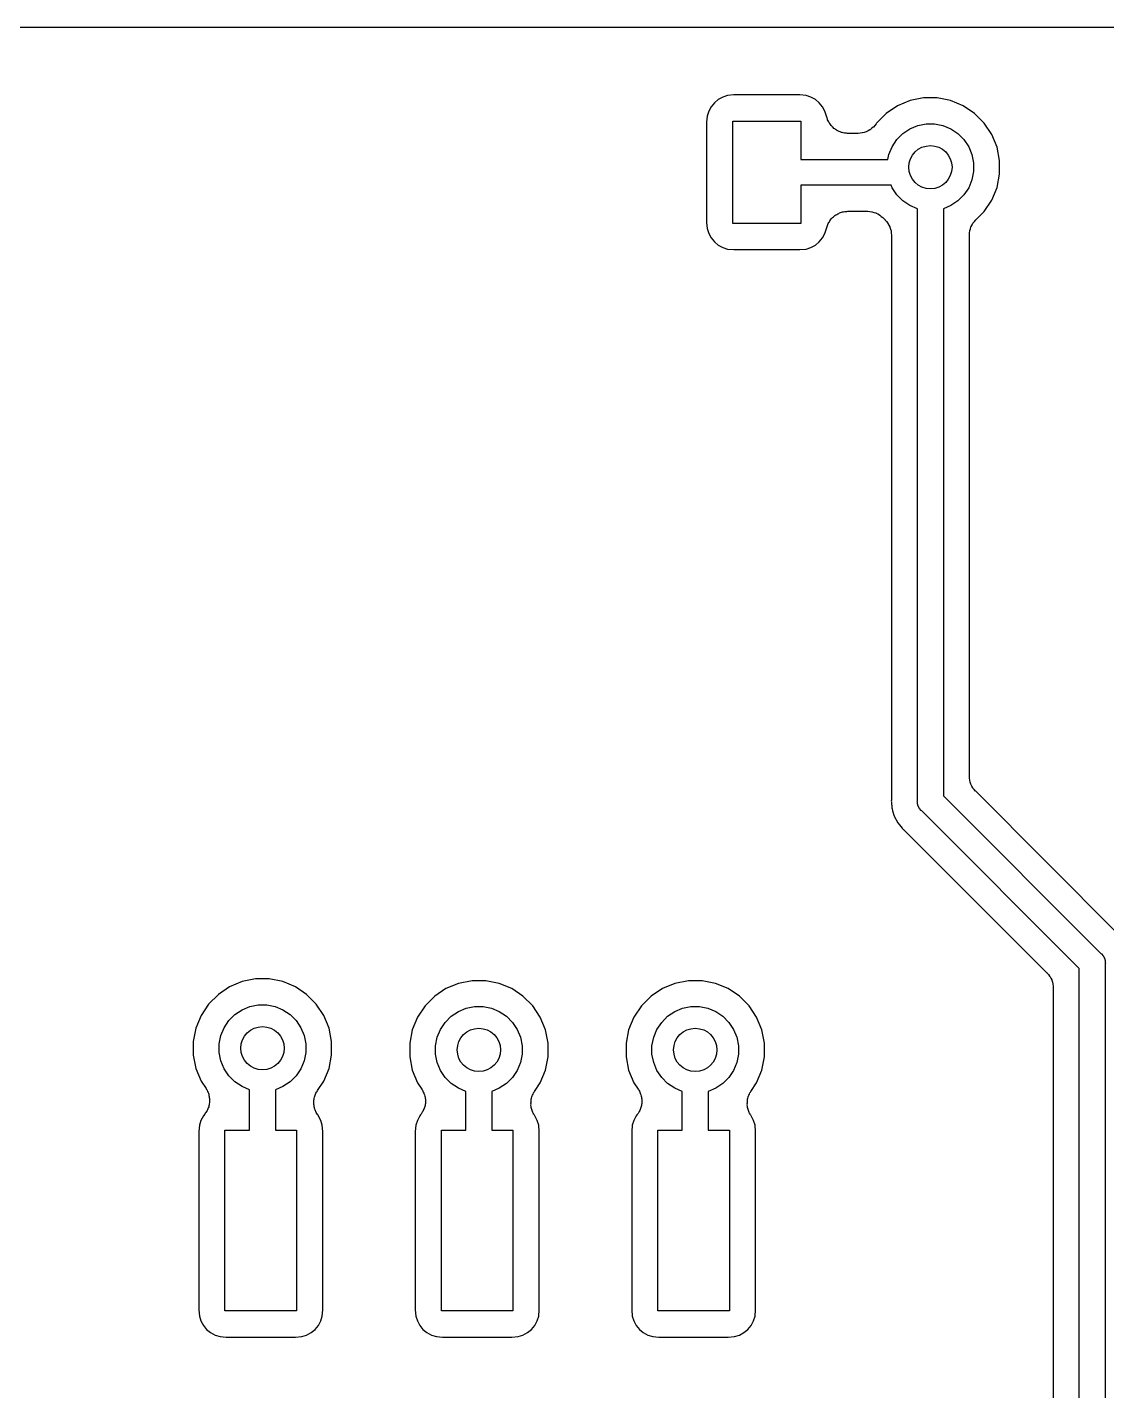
# Model space of a CAD drawing. Extents: x 98.9 to 141.5, y -118.8 to -76.2.
# Drawn here: x 130.89 to 137.23, y -84.21 to -76.21 of the extents above; entities that cross this region are included whole.
import ezdxf

# ---------------------------------------------------------------- set-up
doc = ezdxf.new("R2010")
doc.units = 0
doc.layers.add('BLACK', color=7, linetype='CONTINUOUS')

msp = doc.modelspace()

# ---------------------------------------------------------------- linework, layer by layer
at = {"layer": 'BLACK', "linetype": 'CONTINUOUS'}
for p, q in [((126.034, -76.2088), (138.611, -76.2088)), ((134.95, -76.6327), (134.927, -76.6517)), ((134.976, -76.6185), (134.95, -76.6327)), ((135.005, -76.6098), (134.976, -76.6185)), ((135.041, -76.6062), (135.005, -76.6098)), ((135.429, -76.6062), (135.041, -76.6062)), ((135.465, -76.6098), (135.429, -76.6062)), ((135.494, -76.6185), (135.465, -76.6098)), ((135.52, -76.6327), (135.494, -76.6185)), ((135.543, -76.6517), (135.52, -76.6327)), ((136.076, -76.6392), (136.002, -76.6699)), ((136.155, -76.6236), (136.076, -76.6392)), ((136.235, -76.6236), (136.155, -76.6236)), ((136.314, -76.6392), (136.235, -76.6236)), ((136.388, -76.6699), (136.314, -76.6392)), ((134.885, -76.7301), (134.881, -76.7662)), ((134.894, -76.7014), (134.885, -76.7301)), ((134.908, -76.6749), (134.894, -76.7014)), ((134.927, -76.6517), (134.908, -76.6749)), ((135.562, -76.6749), (135.543, -76.6517)), ((135.576, -76.7014), (135.562, -76.6749)), ((135.589, -76.7413), (135.576, -76.7014)), ((135.936, -76.7143), (135.879, -76.7709)), ((136.002, -76.6699), (135.936, -76.7143)), ((136.454, -76.7143), (136.388, -76.6699)), ((136.511, -76.7709), (136.454, -76.7143)), ((134.881, -76.7662), (134.881, -77.3538)), ((135.035, -77.36), (135.035, -76.76)), ((135.035, -76.76), (135.435, -76.76)), ((135.435, -76.76), (135.435, -76.9838)), ((135.591, -76.7465), (135.589, -76.7413)), ((135.592, -76.752), (135.591, -76.7465)), ((135.595, -76.7579), (135.592, -76.752)), ((135.598, -76.7642), (135.595, -76.7579)), ((135.601, -76.7689), (135.598, -76.7642)), ((135.604, -76.7739), (135.601, -76.7689)), ((135.608, -76.7792), (135.604, -76.7739)), ((135.612, -76.7848), (135.608, -76.7792)), ((135.616, -76.7888), (135.612, -76.7848)), ((135.619, -76.7933), (135.616, -76.7888)), ((135.625, -76.7976), (135.619, -76.7933)), ((135.629, -76.8024), (135.625, -76.7976)), ((135.634, -76.8055), (135.629, -76.8024)), ((135.638, -76.8092), (135.634, -76.8055)), ((135.644, -76.8124), (135.638, -76.8092)), ((135.841, -76.8105), (135.84, -76.8109)), ((135.85, -76.8027), (135.841, -76.8102)), ((135.841, -76.8102), (135.841, -76.8105)), ((135.86, -76.7954), (135.85, -76.8027)), ((135.861, -76.7945), (135.86, -76.7949)), ((135.86, -76.7949), (135.86, -76.7954)), ((135.868, -76.7854), (135.861, -76.7945)), ((135.876, -76.7764), (135.868, -76.7854)), ((135.877, -76.775), (135.876, -76.7754)), ((135.876, -76.7754), (135.876, -76.7754)), ((135.876, -76.7754), (135.876, -76.7754)), ((135.876, -76.7754), (135.876, -76.7764)), ((135.879, -76.7709), (135.877, -76.775)), ((136.033, -76.8327), (136.075, -76.8049)), ((136.075, -76.8049), (136.121, -76.7858)), ((136.121, -76.7858), (136.17, -76.776)), ((136.17, -76.776), (136.22, -76.776)), ((136.22, -76.776), (136.269, -76.7858)), ((136.269, -76.7858), (136.315, -76.8049)), ((136.315, -76.8049), (136.357, -76.8327)), ((136.555, -76.8375), (136.511, -76.7709)), ((135.65, -76.8162), (135.644, -76.8124)), ((135.655, -76.8184), (135.65, -76.8162)), ((135.66, -76.8211), (135.655, -76.8184)), ((135.666, -76.8232), (135.66, -76.8211)), ((135.673, -76.8258), (135.666, -76.8232)), ((135.678, -76.8269), (135.673, -76.8258)), ((135.684, -76.8286), (135.678, -76.8269)), ((135.69, -76.8294), (135.684, -76.8286)), ((135.697, -76.8307), (135.69, -76.8294)), ((135.703, -76.8308), (135.697, -76.8307)), ((135.708, -76.8314), (135.703, -76.8308)), ((135.71, -76.8314), (135.708, -76.8314)), ((135.771, -76.8314), (135.71, -76.8314)), ((135.783, -76.8302), (135.771, -76.8314)), ((135.795, -76.8292), (135.783, -76.8302)), ((135.796, -76.829), (135.795, -76.829)), ((135.795, -76.829), (135.795, -76.8292)), ((135.807, -76.8256), (135.796, -76.829)), ((135.818, -76.8223), (135.807, -76.8256)), ((135.819, -76.822), (135.818, -76.8223)), ((135.83, -76.8163), (135.819, -76.8218)), ((135.819, -76.8218), (135.819, -76.822)), ((135.84, -76.8109), (135.83, -76.8163)), ((135.97, -76.9097), (135.998, -76.8681)), ((135.998, -76.8681), (136.033, -76.8327)), ((136.357, -76.8327), (136.392, -76.8681)), ((136.392, -76.8681), (136.42, -76.9097)), ((136.586, -76.9115), (136.555, -76.8375)), ((135.945, -76.9838), (135.951, -76.9559)), ((135.951, -76.9559), (135.97, -76.9097)), ((136.42, -76.9097), (136.439, -76.9559)), ((136.439, -76.9559), (136.449, -77.005)), ((136.601, -76.99), (136.586, -76.9115)), ((135.435, -76.9838), (135.945, -76.9838)), ((136.449, -77.005), (136.449, -77.055)), ((136.601, -77.07), (136.601, -76.99)), ((136.439, -77.1041), (136.42, -77.1503)), ((136.449, -77.055), (136.439, -77.1041)), ((136.586, -77.1485), (136.601, -77.07)), ((135.964, -77.1362), (135.435, -77.1362)), ((135.435, -77.1362), (135.435, -77.36)), ((135.97, -77.1503), (135.964, -77.1362)), ((135.998, -77.1919), (135.97, -77.1503)), ((136.033, -77.2273), (135.998, -77.1919)), ((136.392, -77.1919), (136.357, -77.2273)), ((136.42, -77.1503), (136.392, -77.1919)), ((136.555, -77.2225), (136.586, -77.1485)), ((135.685, -77.291), (135.692, -77.2904)), ((135.692, -77.2904), (135.699, -77.2891)), ((135.699, -77.2891), (135.704, -77.2892)), ((135.704, -77.2892), (135.71, -77.2886)), ((135.71, -77.2886), (135.826, -77.2886)), ((135.826, -77.2886), (135.827, -77.2886)), ((135.827, -77.2886), (135.827, -77.2886)), ((135.827, -77.2886), (135.827, -77.2886)), ((135.827, -77.2886), (135.828, -77.2886)), ((135.828, -77.2886), (135.84, -77.2899)), ((135.84, -77.2899), (135.851, -77.2911)), ((136.075, -77.2551), (136.033, -77.2273)), ((136.119, -77.2734), (136.075, -77.2551)), ((136.119, -80.7463), (136.119, -77.2734)), ((136.315, -77.2551), (136.271, -77.2734)), ((136.271, -77.2734), (136.271, -80.7184)), ((136.357, -77.2273), (136.315, -77.2551)), ((136.461, -77.3389), (136.511, -77.2891)), ((136.511, -77.2891), (136.555, -77.2225)), ((134.881, -77.3538), (134.885, -77.3899)), ((135.435, -77.36), (135.035, -77.36)), ((135.591, -77.3718), (135.593, -77.3664)), ((135.593, -77.3664), (135.596, -77.3605)), ((135.596, -77.3605), (135.599, -77.3543)), ((135.599, -77.3543), (135.602, -77.3496)), ((135.602, -77.3496), (135.605, -77.3446)), ((135.605, -77.3446), (135.609, -77.3394)), ((135.609, -77.3394), (135.613, -77.3338)), ((135.613, -77.3338), (135.617, -77.3299)), ((135.617, -77.3299), (135.621, -77.3255)), ((135.621, -77.3255), (135.626, -77.3212)), ((135.626, -77.3212), (135.631, -77.3165)), ((135.631, -77.3165), (135.635, -77.3134)), ((135.635, -77.3134), (135.64, -77.3098)), ((135.64, -77.3098), (135.646, -77.3067)), ((135.646, -77.3067), (135.651, -77.303)), ((135.651, -77.303), (135.657, -77.3008)), ((135.657, -77.3008), (135.662, -77.2982)), ((135.662, -77.2982), (135.668, -77.2962)), ((135.668, -77.2962), (135.674, -77.2937)), ((135.674, -77.2937), (135.68, -77.2927)), ((135.68, -77.2927), (135.685, -77.291)), ((135.851, -77.2911), (135.852, -77.2913)), ((135.852, -77.2913), (135.853, -77.2914)), ((135.853, -77.2914), (135.864, -77.2949)), ((135.864, -77.2949), (135.875, -77.2984)), ((135.875, -77.2984), (135.876, -77.2987)), ((135.876, -77.2987), (135.876, -77.2989)), ((135.876, -77.2989), (135.887, -77.3045)), ((135.887, -77.3045), (135.897, -77.3101)), ((135.897, -77.3101), (135.897, -77.3105)), ((135.897, -77.3105), (135.898, -77.3108)), ((135.898, -77.3108), (135.907, -77.3183)), ((135.907, -77.3183), (135.916, -77.3258)), ((135.916, -77.3258), (135.929, -77.3389)), ((135.929, -77.3389), (135.93, -77.3392)), ((135.93, -77.3392), (135.93, -77.3393)), ((135.93, -77.3393), (135.93, -77.3393)), ((135.93, -77.3393), (135.93, -77.3402)), ((135.93, -77.3402), (135.938, -77.3493)), ((135.938, -77.3493), (135.945, -77.3585)), ((135.945, -77.3585), (135.945, -77.3591)), ((135.945, -77.3591), (135.946, -77.3596)), ((135.946, -77.3596), (135.951, -77.37)), ((135.951, -77.37), (135.957, -77.3803)), ((136.434, -77.3787), (136.44, -77.3684)), ((136.44, -77.3684), (136.445, -77.3581)), ((136.445, -77.3576), (136.446, -77.357)), ((136.445, -77.3581), (136.445, -77.3576)), ((136.446, -77.357), (136.453, -77.348)), ((136.453, -77.348), (136.461, -77.3389)), ((134.885, -77.3899), (134.894, -77.4186)), ((134.894, -77.4186), (134.908, -77.4451)), ((134.908, -77.4451), (134.927, -77.4683)), ((135.543, -77.4683), (135.562, -77.4451)), ((135.562, -77.4451), (135.576, -77.4186)), ((135.576, -77.4186), (135.589, -77.3787)), ((135.589, -77.377), (135.591, -77.3718)), ((135.589, -77.3787), (135.589, -77.377)), ((135.957, -77.3803), (135.957, -77.381)), ((135.957, -77.381), (135.957, -77.3816)), ((135.957, -77.3816), (135.961, -77.3929)), ((135.961, -77.3929), (135.964, -77.4041)), ((135.964, -77.4041), (135.964, -77.4047)), ((135.964, -77.4047), (135.964, -77.4054)), ((135.964, -77.4054), (135.965, -77.417)), ((135.965, -77.417), (135.966, -77.4287)), ((135.966, -77.4287), (135.966, -80.7325)), ((136.424, -77.427), (136.425, -77.4153)), ((136.424, -77.4283), (136.424, -77.427)), ((136.424, -77.4283), (136.424, -77.4283)), ((136.424, -77.4283), (136.424, -77.4283)), ((136.424, -77.4287), (136.424, -77.4283)), ((136.424, -80.6027), (136.424, -77.4287)), ((136.425, -77.4153), (136.426, -77.4036)), ((136.426, -77.4023), (136.43, -77.3911)), ((136.426, -77.403), (136.426, -77.4023)), ((136.426, -77.4036), (136.426, -77.403)), ((136.43, -77.3911), (136.433, -77.3799)), ((136.433, -77.3799), (136.434, -77.3794)), ((136.434, -77.3794), (136.434, -77.3787)), ((134.927, -77.4683), (134.95, -77.4873)), ((134.95, -77.4873), (134.976, -77.5015)), ((134.976, -77.5015), (135.005, -77.5102)), ((135.005, -77.5102), (135.041, -77.5138)), ((135.041, -77.5138), (135.429, -77.5138)), ((135.429, -77.5138), (135.465, -77.5102)), ((135.465, -77.5102), (135.494, -77.5015)), ((135.494, -77.5015), (135.52, -77.4873)), ((135.52, -77.4873), (135.543, -77.4683)), ((136.425, -80.6143), (136.424, -80.6027)), ((136.426, -80.6261), (136.425, -80.6143)), ((136.426, -80.6267), (136.426, -80.6261)), ((136.426, -80.6274), (136.426, -80.6267)), ((136.429, -80.6386), (136.426, -80.6274)), ((136.433, -80.6499), (136.429, -80.6386)), ((136.433, -80.6505), (136.433, -80.6499)), ((136.433, -80.6511), (136.433, -80.6505)), ((136.271, -80.7184), (137.196, -81.6435)), ((136.439, -80.6615), (136.433, -80.6511)), ((136.444, -80.6719), (136.439, -80.6615)), ((136.445, -80.6724), (136.444, -80.6719)), ((136.445, -80.673), (136.445, -80.6724)), ((136.452, -80.6821), (136.445, -80.673)), ((136.46, -80.6912), (136.452, -80.6821)), ((136.46, -80.6922), (136.46, -80.6912)), ((136.461, -80.6925), (136.46, -80.6922)), ((136.46, -80.6922), (136.46, -80.6922)), ((136.46, -80.6922), (136.46, -80.6922)), ((137.294, -81.526), (136.461, -80.6925)), ((135.966, -80.745), (135.965, -80.75)), ((135.965, -80.75), (135.966, -80.755)), ((135.966, -80.7325), (135.966, -80.7343)), ((135.966, -80.7343), (135.966, -80.7396)), ((135.966, -80.7396), (135.966, -80.745)), ((135.966, -80.755), (135.966, -80.7552)), ((135.966, -80.7552), (135.969, -80.7899)), ((135.969, -80.7899), (135.969, -80.7899)), ((135.969, -80.7899), (135.97, -80.7948)), ((135.97, -80.7948), (135.973, -80.8072)), ((135.973, -80.8072), (135.973, -80.8072)), ((135.973, -80.8072), (135.983, -80.8379)), ((136.118, -80.75), (136.119, -80.7463)), ((136.119, -80.7537), (136.118, -80.75)), ((136.12, -80.7649), (136.119, -80.7537)), ((136.119, -80.7537), (136.119, -80.7537)), ((136.124, -80.7793), (136.12, -80.7649)), ((136.131, -80.7925), (136.124, -80.7793)), ((136.141, -80.8041), (136.131, -80.7925)), ((136.144, -80.8065), (136.141, -80.8041)), ((137.069, -81.7316), (136.144, -80.8065)), ((135.983, -80.8379), (136.004, -80.8776)), ((136.004, -80.8776), (136.014, -80.8892)), ((136.014, -80.8892), (136.014, -80.8892)), ((136.014, -80.8892), (136.029, -80.908)), ((136.029, -80.908), (136.029, -80.908)), ((136.029, -80.908), (136.033, -80.9124)), ((136.033, -80.9124), (136.036, -80.9156)), ((136.036, -80.9156), (136.038, -80.9168)), ((136.038, -80.9168), (136.042, -80.9206)), ((136.042, -80.9206), (136.046, -80.924)), ((136.046, -80.924), (136.879, -81.7575)), ((137.196, -81.6435), (137.199, -81.6459)), ((137.199, -81.6459), (137.209, -81.6575)), ((137.209, -81.6575), (137.216, -81.6707)), ((137.216, -81.6707), (137.22, -81.6851)), ((137.22, -81.6851), (137.221, -81.6959)), ((136.879, -81.7575), (136.88, -81.7578)), ((136.88, -81.7578), (136.88, -81.7578)), ((136.88, -81.7578), (136.88, -81.7578)), ((136.88, -81.7578), (136.88, -81.7588)), ((136.88, -81.7588), (136.888, -81.7679)), ((136.888, -81.7679), (136.895, -81.777)), ((137.069, -89.0484), (137.069, -81.7316)), ((137.221, -81.6959), (137.222, -81.7)), ((137.222, -81.7), (137.221, -81.7037)), ((137.221, -81.7037), (137.221, -89.0763)), ((132.082, -81.8399), (132.016, -81.8843)), ((132.156, -81.8092), (132.082, -81.8399)), ((132.235, -81.7936), (132.156, -81.8092)), ((132.315, -81.7936), (132.235, -81.7936)), ((132.394, -81.8092), (132.315, -81.7936)), ((132.468, -81.8399), (132.394, -81.8092)), ((132.534, -81.8843), (132.468, -81.8399)), ((133.352, -81.8499), (133.286, -81.8943)), ((133.426, -81.8192), (133.352, -81.8499)), ((133.505, -81.8036), (133.426, -81.8192)), ((133.585, -81.8036), (133.505, -81.8036)), ((133.664, -81.8192), (133.585, -81.8036)), ((133.738, -81.8499), (133.664, -81.8192)), ((133.804, -81.8943), (133.738, -81.8499)), ((134.622, -81.8499), (134.556, -81.8943)), ((134.696, -81.8192), (134.622, -81.8499)), ((134.775, -81.8036), (134.696, -81.8192)), ((134.855, -81.8036), (134.775, -81.8036)), ((134.934, -81.8192), (134.855, -81.8036)), ((135.008, -81.8499), (134.934, -81.8192)), ((135.074, -81.8943), (135.008, -81.8499)), ((136.895, -81.777), (136.895, -81.7776)), ((136.895, -81.7776), (136.896, -81.7781)), ((136.896, -81.7781), (136.901, -81.7885)), ((136.901, -81.7885), (136.907, -81.7989)), ((136.907, -81.7989), (136.907, -81.7995)), ((136.907, -81.7995), (136.907, -81.8001)), ((136.907, -81.8001), (136.911, -81.8114)), ((136.911, -81.8114), (136.914, -81.8226)), ((136.914, -81.8226), (136.914, -81.8233)), ((136.914, -81.8233), (136.914, -81.8239)), ((136.914, -81.8239), (136.915, -81.8356)), ((136.915, -81.8356), (136.916, -81.8473)), ((136.916, -81.8473), (136.916, -88.9327)), ((132.016, -81.8843), (131.959, -81.9409)), ((132.591, -81.9409), (132.534, -81.8843)), ((133.286, -81.8943), (133.229, -81.9509)), ((133.861, -81.9509), (133.804, -81.8943)), ((134.556, -81.8943), (134.499, -81.9509)), ((135.131, -81.9509), (135.074, -81.8943)), ((131.915, -82.0075), (131.884, -82.0815)), ((131.959, -81.9409), (131.915, -82.0075)), ((132.078, -82.0381), (132.113, -82.0027)), ((132.113, -82.0027), (132.155, -81.9749)), ((132.155, -81.9749), (132.201, -81.9558)), ((132.201, -81.9558), (132.25, -81.946)), ((132.25, -81.946), (132.3, -81.946)), ((132.3, -81.946), (132.349, -81.9558)), ((132.349, -81.9558), (132.395, -81.9749)), ((132.395, -81.9749), (132.437, -82.0027)), ((132.437, -82.0027), (132.472, -82.0381)), ((132.635, -82.0075), (132.591, -81.9409)), ((132.666, -82.0815), (132.635, -82.0075)), ((133.229, -81.9509), (133.185, -82.0175)), ((133.383, -82.0127), (133.425, -81.9849)), ((133.425, -81.9849), (133.471, -81.9658)), ((133.471, -81.9658), (133.52, -81.956)), ((133.52, -81.956), (133.57, -81.956)), ((133.57, -81.956), (133.619, -81.9658)), ((133.619, -81.9658), (133.665, -81.9849)), ((133.665, -81.9849), (133.707, -82.0127)), ((133.905, -82.0175), (133.861, -81.9509)), ((134.499, -81.9509), (134.455, -82.0175)), ((134.653, -82.0127), (134.695, -81.9849)), ((134.695, -81.9849), (134.741, -81.9658)), ((134.741, -81.9658), (134.79, -81.956)), ((134.79, -81.956), (134.84, -81.956)), ((134.84, -81.956), (134.889, -81.9658)), ((134.889, -81.9658), (134.935, -81.9849)), ((134.935, -81.9849), (134.977, -82.0127)), ((135.175, -82.0175), (135.131, -81.9509)), ((131.884, -82.0815), (131.869, -82.16)), ((132.031, -82.1259), (132.05, -82.0797)), ((132.05, -82.0797), (132.078, -82.0381)), ((132.472, -82.0381), (132.5, -82.0797)), ((132.5, -82.0797), (132.519, -82.1259)), ((132.681, -82.16), (132.666, -82.0815)), ((133.185, -82.0175), (133.154, -82.0915)), ((133.301, -82.1359), (133.32, -82.0897)), ((133.32, -82.0897), (133.348, -82.0481)), ((133.348, -82.0481), (133.383, -82.0127)), ((133.707, -82.0127), (133.742, -82.0481)), ((133.742, -82.0481), (133.77, -82.0897)), ((133.77, -82.0897), (133.789, -82.1359)), ((133.936, -82.0915), (133.905, -82.0175)), ((134.455, -82.0175), (134.424, -82.0915)), ((134.571, -82.1359), (134.59, -82.0897)), ((134.59, -82.0897), (134.618, -82.0481)), ((134.618, -82.0481), (134.653, -82.0127)), ((134.977, -82.0127), (135.012, -82.0481)), ((135.012, -82.0481), (135.04, -82.0897)), ((135.04, -82.0897), (135.059, -82.1359)), ((135.206, -82.0915), (135.175, -82.0175)), ((131.869, -82.16), (131.869, -82.24)), ((132.021, -82.175), (132.031, -82.1259)), ((132.519, -82.1259), (132.529, -82.175)), ((132.681, -82.24), (132.681, -82.16)), ((133.154, -82.0915), (133.139, -82.17)), ((133.139, -82.17), (133.139, -82.25)), ((133.291, -82.185), (133.301, -82.1359)), ((133.789, -82.1359), (133.799, -82.185)), ((133.951, -82.17), (133.936, -82.0915)), ((133.951, -82.25), (133.951, -82.17)), ((134.424, -82.0915), (134.409, -82.17)), ((134.409, -82.17), (134.409, -82.25)), ((134.561, -82.185), (134.571, -82.1359)), ((135.059, -82.1359), (135.069, -82.185)), ((135.221, -82.17), (135.206, -82.0915)), ((135.221, -82.25), (135.221, -82.17)), ((131.869, -82.24), (131.884, -82.3185)), ((132.021, -82.225), (132.021, -82.175)), ((132.031, -82.2741), (132.021, -82.225)), ((132.529, -82.225), (132.519, -82.2741)), ((132.529, -82.175), (132.529, -82.225)), ((132.666, -82.3185), (132.681, -82.24)), ((133.139, -82.25), (133.154, -82.3285)), ((133.291, -82.235), (133.291, -82.185)), ((133.301, -82.2841), (133.291, -82.235)), ((133.799, -82.235), (133.789, -82.2841)), ((133.799, -82.185), (133.799, -82.235)), ((133.936, -82.3285), (133.951, -82.25)), ((134.409, -82.25), (134.424, -82.3285)), ((134.561, -82.235), (134.561, -82.185)), ((134.571, -82.2841), (134.561, -82.235)), ((135.069, -82.235), (135.059, -82.2841)), ((135.069, -82.185), (135.069, -82.235)), ((135.206, -82.3285), (135.221, -82.25)), ((131.884, -82.3185), (131.915, -82.3925)), ((132.05, -82.3203), (132.031, -82.2741)), ((132.078, -82.3619), (132.05, -82.3203)), ((132.5, -82.3203), (132.472, -82.3619)), ((132.519, -82.2741), (132.5, -82.3203)), ((132.635, -82.3925), (132.666, -82.3185)), ((133.154, -82.3285), (133.185, -82.4025)), ((133.32, -82.3303), (133.301, -82.2841)), ((133.348, -82.3719), (133.32, -82.3303)), ((133.77, -82.3303), (133.742, -82.3719)), ((133.789, -82.2841), (133.77, -82.3303)), ((133.905, -82.4025), (133.936, -82.3285)), ((134.424, -82.3285), (134.455, -82.4025)), ((134.59, -82.3303), (134.571, -82.2841)), ((134.618, -82.3719), (134.59, -82.3303)), ((135.04, -82.3303), (135.012, -82.3719)), ((135.059, -82.2841), (135.04, -82.3303)), ((135.175, -82.4025), (135.206, -82.3285)), ((131.915, -82.3925), (131.944, -82.4356)), ((132.113, -82.3973), (132.078, -82.3619)), ((132.155, -82.4251), (132.113, -82.3973)), ((132.437, -82.3973), (132.395, -82.4251)), ((132.472, -82.3619), (132.437, -82.3973)), ((132.598, -82.4485), (132.635, -82.3925)), ((133.185, -82.4025), (133.21, -82.4401)), ((133.383, -82.4073), (133.348, -82.3719)), ((133.425, -82.4351), (133.383, -82.4073)), ((133.707, -82.4073), (133.665, -82.4351)), ((133.742, -82.3719), (133.707, -82.4073)), ((133.871, -82.453), (133.905, -82.4025)), ((134.455, -82.4025), (134.48, -82.4401)), ((134.653, -82.4073), (134.618, -82.3719)), ((134.695, -82.4351), (134.653, -82.4073)), ((134.977, -82.4073), (134.935, -82.4351)), ((135.012, -82.3719), (134.977, -82.4073)), ((135.141, -82.453), (135.175, -82.4025)), ((131.944, -82.4356), (131.945, -82.4371)), ((131.945, -82.4371), (131.947, -82.4422)), ((131.947, -82.4422), (131.95, -82.4469)), ((131.95, -82.4469), (131.953, -82.4531)), ((131.953, -82.4531), (131.956, -82.4591)), ((131.956, -82.4591), (131.958, -82.4646)), ((131.958, -82.4646), (131.96, -82.4699)), ((131.96, -82.4699), (131.961, -82.4765)), ((131.961, -82.4765), (131.963, -82.4829)), ((131.963, -82.4829), (131.963, -82.4886)), ((131.963, -82.4886), (131.965, -82.4942)), ((132.199, -82.4434), (132.155, -82.4251)), ((132.199, -82.6818), (132.199, -82.4434)), ((132.395, -82.4251), (132.351, -82.4434)), ((132.351, -82.4434), (132.351, -82.6818)), ((132.579, -82.4941), (132.581, -82.4877)), ((132.581, -82.4877), (132.582, -82.4811)), ((132.582, -82.4811), (132.584, -82.4758)), ((132.584, -82.4758), (132.586, -82.4704)), ((132.586, -82.4704), (132.589, -82.4644)), ((132.589, -82.4644), (132.592, -82.4582)), ((132.592, -82.4582), (132.595, -82.4535)), ((132.595, -82.4535), (132.598, -82.4485)), ((133.21, -82.4401), (133.211, -82.4416)), ((133.211, -82.4416), (133.214, -82.4466)), ((133.214, -82.4466), (133.217, -82.4514)), ((133.217, -82.4514), (133.219, -82.4576)), ((133.219, -82.4576), (133.222, -82.4636)), ((133.222, -82.4636), (133.224, -82.4691)), ((133.224, -82.4691), (133.226, -82.4743)), ((133.226, -82.4743), (133.227, -82.481)), ((133.227, -82.481), (133.229, -82.4874)), ((133.229, -82.4874), (133.23, -82.4931)), ((133.469, -82.4534), (133.425, -82.4351)), ((133.469, -82.6818), (133.469, -82.4534)), ((133.665, -82.4351), (133.621, -82.4534)), ((133.621, -82.4534), (133.621, -82.6818)), ((133.854, -82.4921), (133.856, -82.4855)), ((133.856, -82.4855), (133.858, -82.4803)), ((133.858, -82.4803), (133.86, -82.4749)), ((133.86, -82.4749), (133.863, -82.4689)), ((133.863, -82.4689), (133.866, -82.4627)), ((133.866, -82.4627), (133.869, -82.458)), ((133.869, -82.458), (133.871, -82.453)), ((134.48, -82.4401), (134.481, -82.4416)), ((134.481, -82.4416), (134.484, -82.4466)), ((134.484, -82.4466), (134.487, -82.4514)), ((134.487, -82.4514), (134.489, -82.4576)), ((134.489, -82.4576), (134.492, -82.4636)), ((134.492, -82.4636), (134.494, -82.4691)), ((134.494, -82.4691), (134.496, -82.4743)), ((134.496, -82.4743), (134.497, -82.481)), ((134.497, -82.481), (134.499, -82.4874)), ((134.499, -82.4874), (134.5, -82.4931)), ((134.739, -82.4534), (134.695, -82.4351)), ((134.739, -82.6818), (134.739, -82.4534)), ((134.935, -82.4351), (134.891, -82.4534)), ((134.891, -82.4534), (134.891, -82.6818)), ((135.124, -82.4921), (135.126, -82.4855)), ((135.126, -82.4855), (135.128, -82.4803)), ((135.128, -82.4803), (135.13, -82.4749)), ((135.13, -82.4749), (135.133, -82.4689)), ((135.133, -82.4689), (135.136, -82.4627)), ((135.136, -82.4627), (135.139, -82.458)), ((135.139, -82.458), (135.141, -82.453)), ((131.95, -82.5662), (131.946, -82.5718)), ((131.952, -82.5609), (131.95, -82.5662)), ((131.955, -82.5559), (131.952, -82.5609)), ((131.957, -82.5495), (131.955, -82.5559)), ((131.96, -82.5433), (131.957, -82.5495)), ((131.961, -82.5377), (131.96, -82.5433)), ((131.962, -82.5323), (131.961, -82.5377)), ((131.963, -82.5256), (131.962, -82.5323)), ((131.964, -82.519), (131.963, -82.5256)), ((131.965, -82.4942), (131.964, -82.5009)), ((131.964, -82.5009), (131.965, -82.5076)), ((131.965, -82.5076), (131.964, -82.5133)), ((131.964, -82.5133), (131.964, -82.519)), ((132.576, -82.5188), (132.577, -82.512)), ((132.577, -82.5244), (132.576, -82.5188)), ((132.577, -82.5053), (132.578, -82.4997)), ((132.577, -82.512), (132.577, -82.5053)), ((132.577, -82.5301), (132.577, -82.5244)), ((132.578, -82.5367), (132.577, -82.5301)), ((132.578, -82.4997), (132.579, -82.4941)), ((132.579, -82.5434), (132.578, -82.5367)), ((132.58, -82.5489), (132.579, -82.5434)), ((132.581, -82.5545), (132.58, -82.5489)), ((132.584, -82.5607), (132.581, -82.5545)), ((132.586, -82.5672), (132.584, -82.5607)), ((132.588, -82.5722), (132.586, -82.5672)), ((133.216, -82.5706), (133.213, -82.5762)), ((133.219, -82.5654), (133.216, -82.5706)), ((133.221, -82.5604), (133.219, -82.5654)), ((133.223, -82.554), (133.221, -82.5604)), ((133.226, -82.5478), (133.223, -82.554)), ((133.227, -82.5422), (133.226, -82.5478)), ((133.229, -82.5368), (133.227, -82.5422)), ((133.231, -82.5235), (133.229, -82.5301)), ((133.229, -82.5301), (133.229, -82.5368)), ((133.23, -82.4931), (133.231, -82.4987)), ((133.231, -82.4987), (133.231, -82.5054)), ((133.231, -82.5054), (133.231, -82.5121)), ((133.231, -82.5121), (133.231, -82.5178)), ((133.231, -82.5178), (133.231, -82.5235)), ((133.85, -82.5232), (133.851, -82.5165)), ((133.851, -82.5289), (133.85, -82.5232)), ((133.85, -82.5346), (133.851, -82.5289)), ((133.852, -82.5412), (133.85, -82.5346)), ((133.851, -82.5098), (133.852, -82.5042)), ((133.851, -82.5165), (133.851, -82.5098)), ((133.852, -82.4986), (133.854, -82.4921)), ((133.852, -82.5042), (133.852, -82.4986)), ((133.852, -82.5479), (133.852, -82.5412)), ((133.854, -82.5534), (133.852, -82.5479)), ((133.855, -82.559), (133.854, -82.5534)), ((133.858, -82.5652), (133.855, -82.559)), ((133.859, -82.5717), (133.858, -82.5652)), ((134.486, -82.5706), (134.483, -82.5762)), ((134.489, -82.5654), (134.486, -82.5706)), ((134.491, -82.5604), (134.489, -82.5654)), ((134.493, -82.554), (134.491, -82.5604)), ((134.496, -82.5478), (134.493, -82.554)), ((134.497, -82.5422), (134.496, -82.5478)), ((134.499, -82.5368), (134.497, -82.5422)), ((134.501, -82.5235), (134.499, -82.5301)), ((134.499, -82.5301), (134.499, -82.5368)), ((134.5, -82.4931), (134.501, -82.4987)), ((134.501, -82.4987), (134.501, -82.5054)), ((134.501, -82.5054), (134.501, -82.5121)), ((134.501, -82.5121), (134.501, -82.5178)), ((134.501, -82.5178), (134.501, -82.5235)), ((135.12, -82.5232), (135.121, -82.5165)), ((135.121, -82.5289), (135.12, -82.5232)), ((135.12, -82.5346), (135.121, -82.5289)), ((135.122, -82.5412), (135.12, -82.5346)), ((135.121, -82.5098), (135.122, -82.5042)), ((135.121, -82.5165), (135.121, -82.5098)), ((135.122, -82.4986), (135.124, -82.4921)), ((135.122, -82.5042), (135.122, -82.4986)), ((135.122, -82.5479), (135.122, -82.5412)), ((135.124, -82.5534), (135.122, -82.5479)), ((135.125, -82.559), (135.124, -82.5534)), ((135.128, -82.5652), (135.125, -82.559)), ((135.129, -82.5717), (135.128, -82.5652)), ((131.914, -82.6232), (131.905, -82.6519)), ((131.928, -82.5967), (131.914, -82.6232)), ((131.936, -82.5868), (131.928, -82.5967)), ((131.939, -82.582), (131.936, -82.5868)), ((131.943, -82.5777), (131.939, -82.582)), ((131.946, -82.5718), (131.943, -82.5777)), ((132.591, -82.5775), (132.588, -82.5722)), ((132.594, -82.5831), (132.591, -82.5775)), ((132.597, -82.5891), (132.594, -82.5831)), ((132.601, -82.5935), (132.597, -82.5891)), ((132.601, -82.5942), (132.601, -82.5935)), ((132.617, -82.6232), (132.601, -82.5942)), ((132.626, -82.6519), (132.617, -82.6232)), ((133.184, -82.6232), (133.175, -82.6519)), ((133.198, -82.5967), (133.184, -82.6232)), ((133.203, -82.5912), (133.198, -82.5967)), ((133.206, -82.5865), (133.203, -82.5912)), ((133.209, -82.5822), (133.206, -82.5865)), ((133.213, -82.5762), (133.209, -82.5822)), ((133.862, -82.5767), (133.859, -82.5717)), ((133.864, -82.582), (133.862, -82.5767)), ((133.868, -82.5875), (133.864, -82.582)), ((133.869, -82.5901), (133.868, -82.5875)), ((133.871, -82.5936), (133.869, -82.5901)), ((133.871, -82.5937), (133.871, -82.5936)), ((133.887, -82.6232), (133.871, -82.5937)), ((133.896, -82.6519), (133.887, -82.6232)), ((134.454, -82.6232), (134.445, -82.6519)), ((134.468, -82.5967), (134.454, -82.6232)), ((134.473, -82.5912), (134.468, -82.5967)), ((134.476, -82.5865), (134.473, -82.5912)), ((134.479, -82.5822), (134.476, -82.5865)), ((134.483, -82.5762), (134.479, -82.5822)), ((135.132, -82.5767), (135.129, -82.5717)), ((135.134, -82.582), (135.132, -82.5767)), ((135.138, -82.5875), (135.134, -82.582)), ((135.139, -82.5901), (135.138, -82.5875)), ((135.141, -82.5936), (135.139, -82.5901)), ((135.141, -82.5937), (135.141, -82.5936)), ((135.157, -82.6232), (135.141, -82.5937)), ((135.166, -82.6519), (135.157, -82.6232)), ((131.905, -82.6519), (131.902, -82.688)), ((131.902, -82.688), (131.902, -83.7356)), ((132.055, -83.7418), (132.055, -82.6818)), ((132.055, -82.6818), (132.199, -82.6818)), ((132.351, -82.6818), (132.475, -82.6818)), ((132.475, -82.6818), (132.475, -83.7418)), ((132.629, -82.688), (132.626, -82.6519)), ((132.629, -83.7356), (132.629, -82.688)), ((133.175, -82.6519), (133.172, -82.688)), ((133.172, -82.688), (133.172, -83.7356)), ((133.325, -83.7418), (133.325, -82.6818)), ((133.325, -82.6818), (133.469, -82.6818)), ((133.621, -82.6818), (133.745, -82.6818)), ((133.745, -82.6818), (133.745, -83.7418)), ((133.899, -82.688), (133.896, -82.6519)), ((133.899, -83.7356), (133.899, -82.688)), ((134.445, -82.6519), (134.442, -82.688)), ((134.442, -82.688), (134.442, -83.7356)), ((134.595, -83.7418), (134.595, -82.6818)), ((134.595, -82.6818), (134.739, -82.6818)), ((134.891, -82.6818), (135.015, -82.6818)), ((135.015, -82.6818), (135.015, -83.7418)), ((135.169, -82.688), (135.166, -82.6519)), ((135.169, -83.7356), (135.169, -82.688)), ((131.902, -83.7356), (131.905, -83.7717)), ((132.475, -83.7418), (132.055, -83.7418)), ((132.626, -83.7717), (132.629, -83.7356)), ((133.172, -83.7356), (133.175, -83.7717)), ((133.745, -83.7418), (133.325, -83.7418)), ((133.896, -83.7717), (133.899, -83.7356)), ((134.442, -83.7356), (134.445, -83.7717)), ((135.015, -83.7418), (134.595, -83.7418)), ((135.166, -83.7717), (135.169, -83.7356)), ((131.905, -83.7717), (131.914, -83.8004)), ((131.914, -83.8004), (131.928, -83.8269)), ((131.928, -83.8269), (131.947, -83.8501)), ((131.947, -83.8501), (131.97, -83.8691)), ((132.56, -83.8691), (132.584, -83.8501)), ((132.584, -83.8501), (132.603, -83.8269)), ((132.603, -83.8269), (132.617, -83.8004)), ((132.617, -83.8004), (132.626, -83.7717)), ((133.175, -83.7717), (133.184, -83.8004)), ((133.184, -83.8004), (133.198, -83.8269)), ((133.198, -83.8269), (133.217, -83.8501)), ((133.217, -83.8501), (133.24, -83.8691)), ((133.83, -83.8691), (133.854, -83.8501)), ((133.854, -83.8501), (133.873, -83.8269)), ((133.873, -83.8269), (133.887, -83.8004)), ((133.887, -83.8004), (133.896, -83.7717)), ((134.445, -83.7717), (134.454, -83.8004)), ((134.454, -83.8004), (134.468, -83.8269)), ((134.468, -83.8269), (134.487, -83.8501)), ((134.487, -83.8501), (134.51, -83.8691)), ((135.1, -83.8691), (135.124, -83.8501)), ((135.124, -83.8501), (135.143, -83.8269)), ((135.143, -83.8269), (135.157, -83.8004)), ((135.157, -83.8004), (135.166, -83.7717)), ((131.97, -83.8691), (131.997, -83.8833)), ((131.997, -83.8833), (132.026, -83.892)), ((132.026, -83.892), (132.062, -83.8956)), ((132.062, -83.8956), (132.469, -83.8956)), ((132.469, -83.8956), (132.505, -83.892)), ((132.505, -83.892), (132.534, -83.8833)), ((132.534, -83.8833), (132.56, -83.8691)), ((133.24, -83.8691), (133.267, -83.8833)), ((133.267, -83.8833), (133.296, -83.892)), ((133.296, -83.892), (133.332, -83.8956)), ((133.332, -83.8956), (133.739, -83.8956)), ((133.739, -83.8956), (133.775, -83.892)), ((133.775, -83.892), (133.804, -83.8833)), ((133.804, -83.8833), (133.83, -83.8691)), ((134.51, -83.8691), (134.537, -83.8833)), ((134.537, -83.8833), (134.566, -83.892)), ((134.566, -83.892), (134.602, -83.8956)), ((134.602, -83.8956), (135.009, -83.8956)), ((135.009, -83.8956), (135.045, -83.892)), ((135.045, -83.892), (135.074, -83.8833)), ((135.074, -83.8833), (135.1, -83.8691))]:
    msp.add_line(p, q, dxfattribs=at)
at = {"layer": 'BLACK'}
for centre in [(136.195, -77.03), (132.275, -82.2), (133.545, -82.21), (134.815, -82.21)]:
    msp.add_circle(centre, 0.127, dxfattribs=at)

doc.saveas('drawing.dxf')
